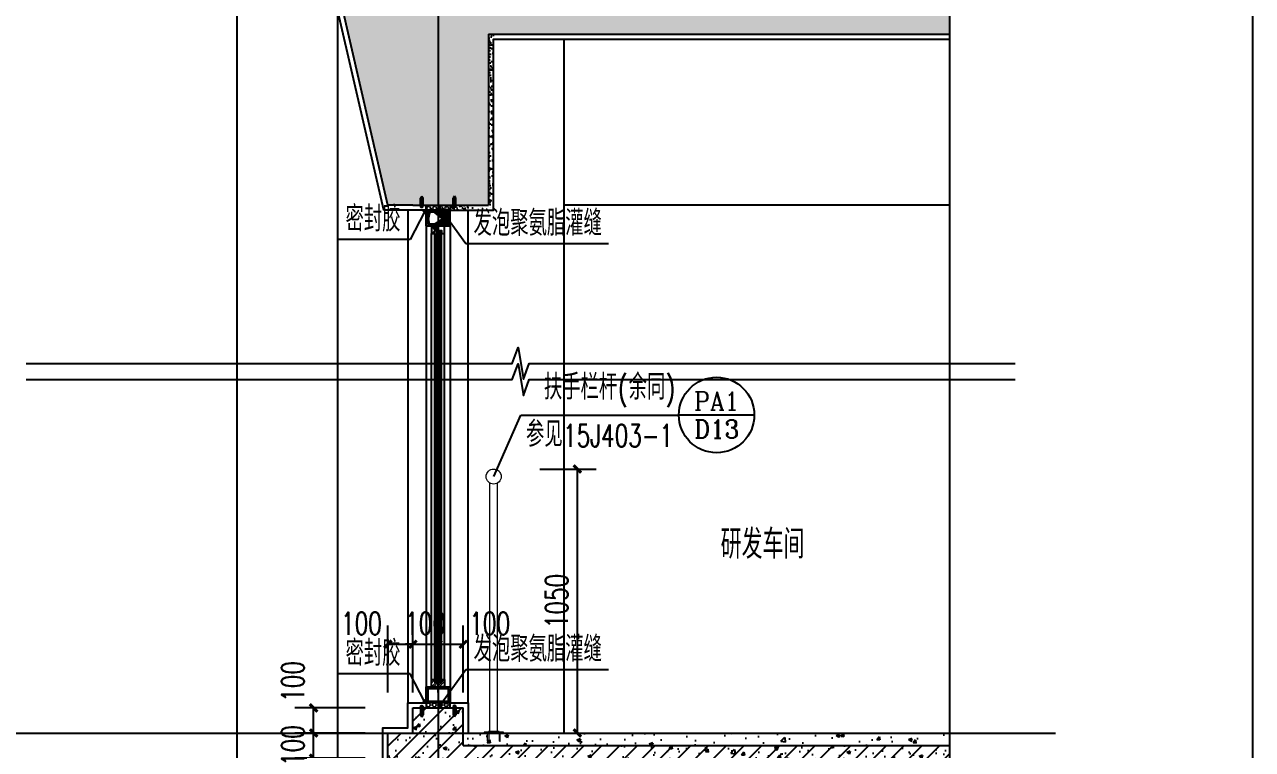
# Model space of a CAD drawing. Extents: x 1738711 to 2346805, y 1189731 to 2516152.
# Drawn here: x 1901301 to 1906184, y 1236429 to 1239312 of the extents above; entities that cross this region are included whole.
import ezdxf
from ezdxf.enums import TextEntityAlignment as Align

# ---------------------------------------------------------------- set-up
doc = ezdxf.new("R2010")
doc.units = 0
doc.header["$LTSCALE"] = 1000
doc.header["$MEASUREMENT"] = 0
for name, color, linetype, lineweight in [('_0', 7, 'Continuous', 25), ('填充', 252, 'Continuous', 5), ('栏杆', 6, 'Continuous', 15)]:
    doc.layers.add(name, color=color, linetype=linetype, lineweight=lineweight)
for name, color, linetype in [('AR-TEXT', 7, 'Continuous'), ('CONTINUOUS', 7, 'Continuous'), ('DIM_IDEN', 3, 'Continuous'), ('DIM_LEAD', 3, 'Continuous'), ('DIM_SYMB', 3, 'Continuous'), ('DOTE', 1, 'Continuous'), ('PUB_DIM', 3, 'Continuous'), ('PUB_HATCH', 8, 'Continuous'), ('PUB_TEXT', 7, 'Continuous'), ('WALL', 40, 'Continuous'), ('WINDOW', 144, 'Continuous'), ('切线', 35, 'Continuous'), ('看线', 8, 'Continuous'), ('石材', 5, 'Continuous'), ('窗', 125, 'Continuous')]:
    doc.layers.add(name, color=color, linetype=linetype)
doc.styles.add('_TCH_DIM', font='SIMPLEX', dxfattribs={"bigfont": 'GBCBIG'})
doc.styles.add('_TCH_DIM_T3', font='SIMPLEX', dxfattribs={"width": 0.7058823529411765, "bigfont": 'GBCBIG'})
doc.styles.add('_TCH_LABEL', font='COMPLEX', dxfattribs={"bigfont": 'GBCBIG'})
doc.styles.get("Standard").update_dxf_attribs({"font": 'gbenor.shx', "bigfont": 'gbcbig.shx'})
doc.dimstyles.new('_TCH_ARCH&&30', dxfattribs={"dimtxt": 89.25, "dimasz": 30, "dimexe": 75, "dimexo": 90, "dimgap": 37.87500000000001, "dimtad": 1, "dimdec": 0, "dimzin": 0, "dimdsep": 46, "dimtxsty": '_TCH_DIM_T3', "dimblk": 'ARCHTICK', "dimcen": 0.09, "dimclrt": 7, "dimazin": 2, "dimtfac": 1, "dimtdec": 0, "dimtix": 1, "dimtmove": 2, "dimatfit": 3, "dimfxl": 20, "dimtolj": 1, "dimtzin": 0, "dimarcsym": 0})
pattern_1 = [(225, (-424938021.4559683, -4685236573.939736), (11.22532015133644, -11.22532015133645), []), (225, (-424938021.4559683, -4685236581.877236), (11.22532015133644, -11.22532015133645), [])]

# ---------------------------------------------------------------- blocks, each defined once
blk = doc.blocks.new('gdfdgdfgdfbvfcxv')
at = {"layer": '填充'}
blk.add_line((264925.1590052751, -67479.48016648996), (264925.1590052751, -67589.48016648996), dxfattribs=at)
for points in [[(264919.1590052751, -67480.48016648996), (264829.4531232436, -67480.48016648996, -0.9999999999998485), (264829.4531232436, -67468.48016648996), (264919.1590052751, -67468.48016648996)], [(264919.1590052751, -67588.48016648996), (264829.4531232436, -67588.48016648996, 0.9999999999998485), (264829.4531232436, -67600.48016648996), (264919.1590052751, -67600.48016648996)]]:
    blk.add_lwpolyline(points, format="xyb", dxfattribs=at)
blk.add_lwpolyline([(264911.1590052752, -67634.48016648996), (264911.1590052752, -67434.48016648996), (264919.1590052752, -67434.48016648996), (264919.1590052752, -67634.48016648996)], close=True, dxfattribs=at)
blk.add_lwpolyline([(264911.1590052752, -67634.48016648996), (264911.1590052752, -67434.48016648996), (264919.1590052752, -67434.48016648996), (264919.1590052752, -67634.48016648996)], close=True, dxfattribs=at)
for centre, radius, start, end in [((264919.1590052751, -67483.27055614023), 4.499999999999999, 318.2387799836532, 90), ((264914.5262376207, -67487.70850220392), 9.195914699028702, 330.319845907807, 59.74924170688854), ((264919.1590052751, -67495.25905565452), 4.499999999999999, 318.2387799836532, 90), ((264919.1590052751, -67501.25330541166), 4.499999999999999, 318.2387799836532, 90), ((264919.1590052751, -67507.24755516881), 4.499999999999999, 318.2387799836532, 90), ((264919.1590052751, -67513.24180492596), 4.499999999999999, 318.2387799836532, 90), ((264919.1590052751, -67519.2360546831), 4.499999999999999, 318.2387799836532, 90), ((264919.1590052751, -67525.23030444025), 4.499999999999999, 318.2387799836532, 90), ((264919.1590052751, -67531.2245541974), 4.499999999999999, 318.2387799836532, 90), ((264919.1590052751, -67537.21880395431), 4.499999999999999, 318.2387799836532, 90), ((264919.1590052751, -67543.21305371169), 4.499999999999999, 318.2387799836532, 90), ((264919.1590052751, -67549.2073034686), 4.499999999999999, 318.2387799836532, 90), ((264919.1590052751, -67555.15057086223), 4.499999999999999, 318.2387799836532, 90), ((264919.1590052751, -67561.14482061937), 4.499999999999999, 318.2387799836532, 90), ((264919.1590052751, -67567.13907037652), 4.499999999999999, 318.2387799836532, 90), ((264919.1590052751, -67573.13332013367), 4.499999999999999, 318.2387799836532, 90), ((264919.1590052751, -67579.12756989081), 4.499999999999999, 318.2387799836532, 90), ((264919.1590052751, -67585.12181964796), 4.499999999999999, 269.9999649152392, 90)]:
    blk.add_arc(centre, radius, start, end, dxfattribs=at)
blk = doc.blocks.new('ghwerGWEGWEGW')
at = {"layer": '栏杆', "color": 6, "ltscale": 100}
for points in [[(2184611.378245345, 1556743.270899873), (2184611.378245345, 1557732.29813776)], [(2184641.378245345, 1556743.270899873), (2184641.378245345, 1557732.29813776)]]:
    blk.add_lwpolyline(points, dxfattribs=at)
blk.add_circle((2184626.378245345, 1557758.278899873), 30, dxfattribs=at)
at = {"layer": 'CONTINUOUS', "xscale": -0.384000000001397, "yscale": 0.384000000001397, "zscale": 0.384000000001397, "rotation": 270}
blk.add_blockref('gdfdgdfgdfbvfcxv', (2210560.670266158, 1455012.393841477), dxfattribs=at)
blk = doc.blocks.new('hrtheraghyra')
at = {"layer": 'WINDOW', "linetype": 'ByBlock'}
for p, q in [((-5, 20.97169877961278), (0, 29.42110927030444)), ((0, 29.42110927030444), (5, 20.97169877961278)), ((-5.930252616293728, -11.95136042498052), (6.0497822817415, -11.95136042498052))]:
    blk.add_line(p, q, dxfattribs=at)
for points in [[(-5, -11.95136042498052), (-5, 20.97169877961278)], [(0, -16.74081518873572), (0, 29.42110927030444)], [(5, -11.95136042498052), (5, 20.97169877961278)]]:
    blk.add_lwpolyline(points, dxfattribs=at)
blk.add_arc((0.05976483272388577, -8.920780394226313), 6.713026468484638, 206.8366017215709, 333.163398278429, dxfattribs=at)
blk = doc.blocks.new('_ArchTick')
at = {"color": 0, "linetype": 'ByBlock', "const_width": 0.4}
blk.add_lwpolyline([(-0.5, -0.5), (0.5, 0.5)], dxfattribs=at)
blk = doc.blocks.new('*D547')
at = {"layer": 'Defpoints', "color": 0, "transparency": 16777216}
for p in [(1903260.197001524, 1237544.386919201), (1903499.405884259, 1237544.386919201), (1903260.197001524, 1236494.386919201)]:
    blk.add_point(p, dxfattribs=at)
at = {"layer": 'PUB_DIM', "color": 0, "lineweight": -2, "transparency": 16777216}
for p, q in [((1903350.197001524, 1237544.386919201), (1903574.405884259, 1237544.386919201)), ((1903499.405884259, 1236494.386919201), (1903499.405884259, 1237544.386919201)), ((1903350.197001524, 1236494.386919201), (1903574.405884259, 1236494.386919201))]:
    blk.add_line(p, q, dxfattribs=at)
at = {"layer": 'PUB_DIM', "color": 0, "lineweight": -2, "transparency": 16777216, "xscale": 30, "yscale": 30, "zscale": 30}
for p, rotation in [((1903499.405884259, 1237544.386919201), 90), ((1903499.405884259, 1236494.386919201), 270)]:
    blk.add_blockref('_ArchTick', p, dxfattribs=dict(at, rotation=rotation))
at = {"layer": 'PUB_DIM', "color": 7, "transparency": 16777216, "insert": (1903416.905884259, 1237019.386919202), "char_height": 89.25, "attachment_point": 5, "rotation": 90, "style": '_TCH_DIM_T3'}
blk.add_mtext('\\A1;1050', dxfattribs=at)
blk = doc.blocks.new('*D548')
at = {"layer": 'Defpoints', "color": 0, "transparency": 16777216}
for p in [(1902845.597061429, 1236847.668982356), (1902745.597061429, 1236566.186882937), (1902845.597061429, 1236566.186882937)]:
    blk.add_point(p, dxfattribs=at)
at = {"layer": 'PUB_DIM', "color": 0, "lineweight": -2, "transparency": 16777216}
for p, q in [((1902745.597061429, 1236656.186882937), (1902745.597061429, 1236922.668982356)), ((1902845.597061429, 1236656.186882937), (1902845.597061429, 1236922.668982356)), ((1902745.597061429, 1236847.668982356), (1902845.597061429, 1236847.668982356))]:
    blk.add_line(p, q, dxfattribs=at)
at = {"layer": 'PUB_DIM', "color": 0, "lineweight": -2, "transparency": 16777216, "xscale": 30, "yscale": 30, "zscale": 30, "rotation": 180}
blk.add_blockref('_ArchTick', (1902745.597061429, 1236847.668982356), dxfattribs=at)
at = {"layer": 'PUB_DIM', "color": 0, "lineweight": -2, "transparency": 16777216, "xscale": 30, "yscale": 30, "zscale": 30}
blk.add_blockref('_ArchTick', (1902845.597061429, 1236847.668982356), dxfattribs=at)
at = {"layer": 'PUB_DIM', "color": 7, "transparency": 16777216, "insert": (1902640.597061428, 1236930.168982356), "char_height": 89.25, "attachment_point": 5, "style": '_TCH_DIM_T3'}
blk.add_mtext('\\A1;100', dxfattribs=at)
blk = doc.blocks.new('*D549')
at = {"layer": 'Defpoints', "color": 0, "transparency": 16777216}
for p in [(1902945.597061429, 1236847.668982357), (1902845.597061429, 1236566.186882937), (1902945.597061429, 1236566.186882937)]:
    blk.add_point(p, dxfattribs=at)
at = {"layer": 'PUB_DIM', "color": 0, "lineweight": -2, "transparency": 16777216}
for p, q in [((1902845.597061429, 1236656.186882937), (1902845.597061429, 1236922.668982357)), ((1902945.597061429, 1236656.186882937), (1902945.597061429, 1236922.668982357)), ((1902845.597061429, 1236847.668982357), (1902815.597061429, 1236847.668982357)), ((1902845.597061429, 1236847.668982357), (1902945.597061429, 1236847.668982357)), ((1902945.597061429, 1236847.668982357), (1902975.597061429, 1236847.668982357))]:
    blk.add_line(p, q, dxfattribs=at)
at = {"layer": 'PUB_DIM', "color": 0, "lineweight": -2, "transparency": 16777216, "xscale": 30, "yscale": 30, "zscale": 30}
blk.add_blockref('_ArchTick', (1902845.597061429, 1236847.668982357), dxfattribs=at)
at = {"layer": 'PUB_DIM', "color": 0, "lineweight": -2, "transparency": 16777216, "xscale": 30, "yscale": 30, "zscale": 30, "rotation": 180}
blk.add_blockref('_ArchTick', (1902945.597061429, 1236847.668982357), dxfattribs=at)
at = {"layer": 'PUB_DIM', "color": 7, "transparency": 16777216, "insert": (1902895.597061429, 1236930.168982357), "char_height": 89.25, "attachment_point": 5, "style": '_TCH_DIM_T3'}
blk.add_mtext('\\A1;100', dxfattribs=at)
blk = doc.blocks.new('*D550')
at = {"layer": 'Defpoints', "color": 0, "transparency": 16777216}
for p in [(1903045.597061429, 1236847.668982357), (1902945.597061429, 1236566.186882937), (1903045.597061429, 1236566.186882938)]:
    blk.add_point(p, dxfattribs=at)
at = {"layer": 'PUB_DIM', "color": 0, "lineweight": -2, "transparency": 16777216}
for p, q in [((1902945.597061429, 1236656.186882937), (1902945.597061429, 1236922.668982357)), ((1903045.597061429, 1236656.186882938), (1903045.597061429, 1236922.668982357)), ((1902945.597061429, 1236847.668982357), (1903045.597061429, 1236847.668982357))]:
    blk.add_line(p, q, dxfattribs=at)
at = {"layer": 'PUB_DIM', "color": 0, "lineweight": -2, "transparency": 16777216, "xscale": 30, "yscale": 30, "zscale": 30, "rotation": 180}
blk.add_blockref('_ArchTick', (1902945.597061429, 1236847.668982357), dxfattribs=at)
at = {"layer": 'PUB_DIM', "color": 0, "lineweight": -2, "transparency": 16777216, "xscale": 30, "yscale": 30, "zscale": 30}
blk.add_blockref('_ArchTick', (1903045.597061429, 1236847.668982357), dxfattribs=at)
at = {"layer": 'PUB_DIM', "color": 7, "transparency": 16777216, "insert": (1903150.597061428, 1236930.168982357), "char_height": 89.25, "attachment_point": 5, "style": '_TCH_DIM_T3'}
blk.add_mtext('\\A1;100', dxfattribs=at)
blk = doc.blocks.new('*D554')
at = {"layer": 'Defpoints', "color": 0, "transparency": 16777216}
for p in [(1902450.361484089, 1236494.386919201), (1902745.597061429, 1236494.386919201), (1902745.597061429, 1236394.386919201)]:
    blk.add_point(p, dxfattribs=at)
at = {"layer": 'PUB_DIM', "color": 0, "lineweight": -2, "transparency": 16777216}
for p, q in [((1902655.597061429, 1236494.386919201), (1902375.361484089, 1236494.386919201)), ((1902450.361484089, 1236494.386919201), (1902450.361484089, 1236524.386919201)), ((1902450.361484089, 1236394.386919201), (1902450.361484089, 1236494.386919201)), ((1902655.597061429, 1236394.386919201), (1902375.361484089, 1236394.386919201)), ((1902450.361484089, 1236394.386919201), (1902450.361484089, 1236364.386919201))]:
    blk.add_line(p, q, dxfattribs=at)
at = {"layer": 'PUB_DIM', "color": 0, "lineweight": -2, "transparency": 16777216, "xscale": 30, "yscale": 30, "zscale": 30}
for p, rotation in [((1902450.361484089, 1236494.386919201), 270), ((1902450.361484089, 1236394.386919201), 90)]:
    blk.add_blockref('_ArchTick', p, dxfattribs=dict(at, rotation=rotation))
at = {"layer": 'PUB_DIM', "color": 7, "transparency": 16777216, "insert": (1902367.861484089, 1236444.386919202), "char_height": 89.25, "attachment_point": 5, "rotation": 90, "style": '_TCH_DIM_T3'}
blk.add_mtext('\\A1;100', dxfattribs=at)
blk = doc.blocks.new('*D555')
at = {"layer": 'Defpoints', "color": 0, "transparency": 16777216}
for p in [(1902450.361484089, 1236594.386919201), (1902745.597061429, 1236594.386919201), (1902745.597061429, 1236494.386919201)]:
    blk.add_point(p, dxfattribs=at)
at = {"layer": 'PUB_DIM', "color": 0, "lineweight": -2, "transparency": 16777216}
for p, q in [((1902655.597061429, 1236594.386919201), (1902375.361484089, 1236594.386919201)), ((1902450.361484089, 1236494.386919201), (1902450.361484089, 1236594.386919201)), ((1902655.597061429, 1236494.386919201), (1902375.361484089, 1236494.386919201))]:
    blk.add_line(p, q, dxfattribs=at)
at = {"layer": 'PUB_DIM', "color": 0, "lineweight": -2, "transparency": 16777216, "xscale": 30, "yscale": 30, "zscale": 30}
for p, rotation in [((1902450.361484089, 1236594.386919201), 90), ((1902450.361484089, 1236494.386919201), 270)]:
    blk.add_blockref('_ArchTick', p, dxfattribs=dict(at, rotation=rotation))
at = {"layer": 'PUB_DIM', "color": 7, "transparency": 16777216, "insert": (1902367.861484089, 1236699.386919201), "char_height": 89.25, "attachment_point": 5, "rotation": 90, "style": '_TCH_DIM_T3'}
blk.add_mtext('\\A1;100', dxfattribs=at)

msp = doc.modelspace()

# ---------------------------------------------------------------- hatches: boundary and pattern name
at = {"layer": 'PUB_HATCH'}
h = msp.add_hatch(dxfattribs=at)
h.set_pattern_fill('钢筋混凝土', color=256, scale=20, style=0)
h.set_pattern_definition([(45, (1902918.542437914, 1240675.997404857), (-35.35533905932737, 35.35533905932738), []), (49.99999999999999, (1902918.542437914, 1240675.997404857), (143.4520365201507, -12.55042699651902), [15, -165]), (355, (1902918.542437914, 1240675.997404857), (-27.7502667226, 150.4384267400024), [12, -132]), (100.4514, (1902930.496773914, 1240674.951536857), (115.7018763428043, 137.8879084121907), [12.748038, -140.2284224]), (46.18420000000002, (1902918.542437914, 1240715.997404857), (213.4482097251289, -33.10380286580362), [22.49999999999999, -247.4999999999999]), (96.6356, (1902936.329786914, 1240713.238743457), (186.9325411097407, 194.8235741800883), [19.1220576, -210.3426]), (351.1842, (1902918.542437914, 1240715.997404857), (186.9323890267254, 194.8237201850649), [18, -198]), (21, (1902938.542437914, 1240705.997404857), (119.3814104236923, -80.52377813306776), [15, -165]), (326.0000000000001, (1902938.542437914, 1240705.997404857), (48.66306638431634, 145.0300090093706), [12, -132]), (71.4514, (1902948.490884514, 1240699.287083657), (168.044525716298, 64.50609934199048), [12.748038, -140.2284224]), (37.50000000000001, (1902918.542437914, 1240675.997404857), (2.431971063458134, 66.5787707662623), [0, -130.4, 0, -134, 0, -132.5]), (7.499999999999999, (1902918.542437914, 1240675.997404857), (52.61390748842972, 78.88234237647205), [0, -76.39999999999999, 0, -127.4, 0, -50.5]), (327.5, (1902873.942437914, 1240675.997404857), (106.7644872344818, -4.510974346875951), [0, -50, 0, -156, 0, -207]), (317.5, (1902853.942437914, 1240675.997404857), (116.6372338684772, 20.02099646646354), [0, -65, 0, -103.6, 0, -147])])
h.paths.add_polyline_path([(1902945.597061429, 1241194.386919201), (1902844.790626375, 1241194.386919201), (1902844.79062638, 1239994.386919202), (1902945.597061429, 1239994.386919202)])
h.paths.add_polyline_path([(1903045.597061421, 1241194.386919201), (1902945.597061429, 1241194.386919201), (1902945.597061429, 1239994.386919202), (1903045.597061426, 1239994.386919202)])
h.paths.add_polyline_path([(1902145.597060177, 1241194.386919203), (1903045.59706142, 1241194.386919201), (1903045.597061415, 1242394.386919201), (1902145.597060177, 1242394.386919202), (1902145.597060177, 1242274.386919202), (1902844.790626369, 1242274.386919201), (1902844.790626369, 1241314.386919201), (1902145.597060177, 1241314.386919201)])
h.paths.add_polyline_path([(1903125.597061426, 1239994.386919202), (1902844.79062638, 1239994.386919202), (1902844.790626383, 1239394.386919201), (1902560.981676429, 1239394.386919201), (1902745.597061429, 1238594.386919201), (1903145.597061429, 1238594.386919201), (1903145.597061429, 1239274.386919201), (1904980.033040785, 1239274.386919201), (1904980.033040785, 1239394.386919202), (1903045.597061429, 1239394.386919193), (1903045.597061427, 1239914.386919202), (1903125.597061427, 1239914.386919202)])
h = msp.add_hatch(dxfattribs=at)
h.set_pattern_fill('碎沙', color=256, scale=10, style=0)
h.set_pattern_definition([(37.50000000000001, (-4.656612873077393e-10, 2899.999999999767), (-0.8000156479920251, 24.47066186646712), [0, -19.304, 0, -21.59, 0, -20.6375]), (7.499999999999999, (-4.656612873077393e-10, 2899.999999999767), (22.47616415690013, 35.84125502841771), [0, -10.414, 0, -17.399, 0, -6.6675]), (327.5, (-15.62100000046566, 2899.999999999767), (39.5496185120729, 0.071859233927285), [0, -6.35, 0, -22.86, 0, -29.845]), (317.5, (-15.62100000046566, 2899.999999999767), (38.17782262361487, 11.14646616286081), [0, -3.175, 0, -14.986, 0, -17.145])])
h.paths.add_polyline_path([(1902993.597061429, 1238574.386919202), (1903165.597061429, 1238574.386919202), (1903165.597061429, 1239274.386919202), (1903145.597061428, 1239274.386919202), (1903145.597061429, 1238594.386919201), (1902993.597061429, 1238594.386919201)])
h = msp.add_hatch(dxfattribs=at)
h.set_pattern_fill('钢筋混凝土', color=256, scale=20, style=0)
h.set_pattern_definition([(45, (-281403.3454722157, -145141.1364600034), (-35.35533905932737, 35.35533905932738), []), (49.99999999999999, (-281403.3454722157, -145141.1364600034), (143.4520365201507, -12.55042699651902), [15, -165]), (355, (-281403.3454722157, -145141.1364600034), (-27.7502667226, 150.4384267400024), [12, -132]), (100.4514, (-281391.3911362157, -145142.1823280034), (115.7018763428043, 137.8879084121907), [12.748038, -140.2284224]), (46.18420000000002, (-281403.3454722157, -145101.1364600034), (213.4482097251289, -33.10380286580362), [22.49999999999998, -247.4999999999999]), (96.6356, (-281385.5581232157, -145103.8951214034), (186.9325411097407, 194.8235741800883), [19.1220576, -210.3426]), (351.1842, (-281403.3454722157, -145101.1364600034), (186.9323890267254, 194.8237201850649), [18, -198]), (21, (-281383.3454722157, -145111.1364600034), (119.3814104236923, -80.52377813306776), [15, -165]), (326.0000000000001, (-281383.3454722157, -145111.1364600034), (48.66306638431634, 145.0300090093706), [12, -132]), (71.4514, (-281373.3970256157, -145117.8467812034), (168.044525716298, 64.50609934199048), [12.748038, -140.2284224]), (37.50000000000001, (-281403.3454722157, -145141.1364600034), (2.431971063458134, 66.5787707662623), [0, -130.4, 0, -134, 0, -132.5]), (7.499999999999999, (-281403.3454722157, -145141.1364600034), (52.61390748842972, 78.88234237647205), [0, -76.39999999999999, 0, -127.4, 0, -50.5]), (327.5, (-281447.9454722157, -145141.1364600034), (106.7644872344818, -4.510974346875951), [0, -50, 0, -156, 0, -207]), (317.5, (-281467.9454722157, -145141.1364600034), (116.6372338684772, 20.02099646646354), [0, -65, 0, -103.6, 0, -147])])
h.paths.add_polyline_path([(1904980.033040785, 1236324.386919201), (1903145.597061429, 1236324.386919202), (1903145.597061429, 1235694.386919201), (1902845.597061429, 1235694.386919201), (1902845.597061429, 1235794.386919201), (1902745.597061429, 1235794.386919201), (1902745.597061429, 1235894.386919201), (1902845.597061429, 1235894.386919201), (1902845.597061429, 1236394.386919201), (1902745.597061429, 1236394.386919201), (1902745.597061429, 1236494.386919201), (1902844.790626383, 1236494.386919201), (1902845.59706143, 1236594.386919201), (1903045.597061429, 1236594.386919201), (1903045.597061429, 1236444.386919202), (1904980.033040785, 1236444.386919202)])
h = msp.add_hatch(dxfattribs=at)
h.set_pattern_fill('混凝土', color=256, scale=20, style=0)
h.set_pattern_definition([(49.99999999999999, (0, 8700.000000000233), (143.4520365201507, -12.55042699651902), [15, -165]), (355, (0, 8700.000000000233), (-27.7502667226, 150.4384267400024), [12, -132]), (100.4514, (11.954336, 8698.954132000234), (115.7018763428043, 137.8879084121907), [12.748038, -140.2284224]), (46.18420000000002, (0, 8740.000000000233), (213.4482097251289, -33.10380286580362), [22.49999999999999, -247.4999999999999]), (96.6356, (17.787349, 8737.241338600234), (186.9325411097407, 194.8235741800883), [19.1220576, -210.3426]), (351.1842, (0, 8740.000000000233), (186.9323890267254, 194.8237201850649), [18, -198]), (21, (20, 8730.000000000233), (119.3814104236923, -80.52377813306776), [15, -165]), (326.0000000000001, (20, 8730.000000000233), (48.66306638431634, 145.0300090093706), [12, -132]), (71.4514, (29.9484466, 8723.289678800233), (168.044525716298, 64.50609934199048), [12.748038, -140.2284224]), (37.50000000000001, (0, 8700.000000000233), (2.431971063458134, 66.5787707662623), [0, -130.4, 0, -134, 0, -132.5]), (7.499999999999999, (0, 8700.000000000233), (52.61390748842972, 78.88234237647205), [0, -76.39999999999999, 0, -127.4, 0, -50.5]), (327.5, (-44.6, 8700.000000000233), (106.7644872344818, -4.510974346875951), [0, -50, 0, -156, 0, -207]), (317.5, (-64.6, 8700.000000000233), (116.6372338684772, 20.02099646646354), [0, -65, 0, -103.6, 0, -147])])
h.paths.add_polyline_path([(1903045.597061429, 1236494.386919202), (1904980.033040785, 1236494.386919202), (1904980.033040785, 1236444.386919202), (1903045.597061429, 1236444.386919202)])
at = {"layer": '填充'}
h = msp.add_hatch(dxfattribs=at)
h.set_pattern_fill('HONEY', color=256, scale=5, angle=-180, style=0)
h.set_pattern_definition([(6.492229350048602e-14, (3523557.597061429, 2430608.886919201), (11.90625, -6.874074999999996), [7.9375, -15.875]), (240, (3523557.597061429, 2430608.886919201), (-11.90624857751951, -6.87407746380848), [7.9375, -15.875]), (300.0000000000001, (3523557.597061429, 2430608.886919201), (1.422480491156399e-06, -13.74815246380847), [-15.875, 7.9375])])
h.paths.add_polyline_path([(1902993.597061429, 1238574.386919201), (1902897.597061429, 1238574.386919201), (1902897.597061429, 1238594.386919201), (1902993.597061429, 1238594.386919201)])
h = msp.add_hatch(dxfattribs=at)
h.set_pattern_fill('STEEL', color=256, scale=10, angle=-180, style=0)
h.set_pattern_definition(pattern_1)
h.paths.add_polyline_path([(1902986.397061441, 1238518.499518574), (1902904.797061477, 1238518.499518574), (1902904.797061477, 1238562.564512432), (1902897.597061429, 1238555.124080837), (1902897.597061429, 1238511.299518765), (1902990.397689614, 1238511.299518765), (1902993.597061429, 1238514.731899441), (1902993.597061429, 1238574.386919201), (1902916.237437818, 1238574.386919201), (1902909.270099435, 1238567.186919392), (1902986.397061441, 1238567.186919392)])
h = msp.add_hatch(dxfattribs=at)
h.set_pattern_fill('STEEL', color=256, scale=10, angle=-180, style=0)
h.set_pattern_definition(pattern_1)
h.paths.add_polyline_path([(1902947.213168893, 1238481.299518765), (1902940.197061453, 1238481.299518765), (1902940.197061453, 1238493.299518765), (1902932.997061465, 1238493.299518765), (1902932.997061465, 1238481.299518765), (1902919.797061477, 1238481.299518765), (1902919.797061477, 1238511.299518765), (1902947.213168893, 1238511.299518765)])
h.paths.add_polyline_path([(1902971.397061441, 1238481.299518765), (1902959.397061441, 1238481.299518765), (1902959.397061441, 1238493.299518765), (1902952.197061453, 1238493.299518765), (1902952.197061453, 1238481.299518765), (1902947.213168893, 1238481.299518765), (1902947.213168893, 1238511.299518765), (1902971.397061441, 1238511.299518765)])
h = msp.add_hatch(dxfattribs=at)
h.set_pattern_fill('STEEL', color=256, scale=10, angle=-180, style=0)
h.set_pattern_definition([(45.00000000000006, (1658542.019097243, -77717.92036133958), (-11.22532015133644, 11.22532015133644), []), (45.00000000000006, (1658542.019097243, -77709.98286133958), (-11.22532015133644, 11.22532015133644), [])])
h.paths.add_polyline_path([(1902986.397062335, 1236670.274319828), (1902904.797062371, 1236670.274319828), (1902904.797062371, 1236626.20932597), (1902897.597062323, 1236633.649757565), (1902897.597062323, 1236677.474319637), (1902990.397690509, 1236677.474319637), (1902993.597062323, 1236674.041938961), (1902993.597062323, 1236614.386919201), (1902916.237438712, 1236614.386919201), (1902909.270100329, 1236621.58691901), (1902986.397062335, 1236621.58691901)])
h = msp.add_hatch(dxfattribs=at)
h.set_pattern_fill('STEEL', color=256, scale=10, angle=-180, style=0)
h.set_pattern_definition([(44.99999999999999, (3636265.44466928, 4303651.417775334), (-11.22532015133644, 11.22532015133645), []), (44.99999999999999, (3636265.44466928, 4303659.355275334), (-11.22532015133644, 11.22532015133645), [])])
h.paths.add_polyline_path([(1902947.213169787, 1236707.474319637), (1902940.197062347, 1236707.474319637), (1902940.197062347, 1236695.474319637), (1902932.997062359, 1236695.474319637), (1902932.997062359, 1236707.474319637), (1902919.797062371, 1236707.474319637), (1902919.797062371, 1236677.474319637), (1902947.213169787, 1236677.474319637)])
h.paths.add_polyline_path([(1902971.397062335, 1236707.474319637), (1902959.397062335, 1236707.474319637), (1902959.397062335, 1236695.474319637), (1902952.197062347, 1236695.474319637), (1902952.197062347, 1236707.474319637), (1902947.213169787, 1236707.474319637), (1902947.213169787, 1236677.474319637), (1902971.397062335, 1236677.474319637)])
h = msp.add_hatch(dxfattribs=at)
h.set_pattern_fill('HONEY', color=256, scale=5, angle=-180, style=0)
h.set_pattern_definition([(359.9999999999999, (3523557.597062323, 44579.88691920089), (11.90625, 6.874074999999996), [7.9375, -15.875]), (120, (3523557.597062323, 44579.88691920089), (-11.90624857751951, 6.87407746380848), [7.9375, -15.875]), (59.99999999999999, (3523557.597062323, 44579.88691920089), (1.422480491156399e-06, 13.74815246380847), [-15.875, 7.9375])])
h.paths.add_polyline_path([(1902993.597062323, 1236614.386919201), (1902897.597062323, 1236614.386919201), (1902897.597062323, 1236594.386919201), (1902993.597062323, 1236594.386919201)])
at = {"layer": '看线'}
h = msp.add_hatch(dxfattribs=at)
h.set_pattern_fill('ANSI31', color=256, style=0)
h.set_pattern_definition([(45.00000000000001, (295917.3627760746, 3317925.386824568), (-1.122532015133644, 1.122532015133644), [])])
edge = h.paths.add_edge_path()
edge.add_arc((1902867.401550028, 1238544.191412885), 32.6380913519154, 22.307252299583524, 67.6927476905459, ccw=False)
edge.add_line((1902897.597061429, 1238556.579959829), (1902897.597061429, 1238574.386924703))
edge.add_line((1902897.597061429, 1238574.386924703), (1902879.790096913, 1238574.386924703))
h = msp.add_hatch(dxfattribs=at)
h.set_pattern_fill('ANSI31', color=256, style=0)
h.set_pattern_definition([(315, (295917.3722572101, -842736.6129861656), (-1.122532015133644, -1.122532015133644), [])])
edge = h.paths.add_edge_path()
edge.add_arc((1902867.411030572, 1236644.582425401), 32.63809181052642, 292.3072530990943, 337.6927482430117)
edge.add_line((1902897.606542565, 1236632.193878573), (1902897.597062321, 1236614.386919201))
edge.add_line((1902897.597062321, 1236614.386919201), (1902879.799578108, 1236614.386913699))

# ---------------------------------------------------------------- linework, layer by layer
at = {"layer": 'DIM_IDEN'}
for p, q in [((1903166.530212884, 1237514.386919202), (1903274.756670485, 1237759.292039568)), ((1903274.756670485, 1237759.292039568), (1903902.853256332, 1237759.292039568)), ((1904202.853256332, 1237759.292039568), (1903902.853256332, 1237759.292039568))]:
    msp.add_line(p, q, dxfattribs=at)
msp.add_lwpolyline([(1903166.530212884, 1237514.386919202, 1), (1903166.530212884, 1237514.386919202, 1)], format="xyb", close=True, dxfattribs=at)
msp.add_circle((1904052.853256332, 1237759.292039568), 150, dxfattribs=at)
at = {"layer": 'DIM_LEAD'}
for p, q in [((1902948.096099332, 1238589.607030245), (1903055.191227314, 1238440.998795627)), ((1902891.892094697, 1238567.793460819), (1902834.097065381, 1238457.790307862)), ((1902834.097065381, 1238457.790307862), (1902545.862726357, 1238457.790307862)), ((1903055.191227314, 1238440.998795627), (1903622.787981806, 1238440.998795627)), ((1902834.097065388, 1236729.93790915), (1902545.862726363, 1236729.93790915)), ((1902891.892094703, 1236619.934756192), (1902834.097065388, 1236729.93790915)), ((1902948.096099338, 1236598.121186766), (1903055.19122732, 1236746.729421384)), ((1903055.19122732, 1236746.729421384), (1903622.787981812, 1236746.729421384))]:
    msp.add_line(p, q, dxfattribs=at)
at = {"layer": 'DIM_SYMB'}
for points in [[(1904980.033040785, 1221004.491384034), (1904980.033040785, 1231807.875501727), (1904917.033040785, 1231830.805626486), (1905043.033040785, 1231853.022826055), (1904980.033040785, 1231875.375501727), (1904980.033040785, 1242678.75961942)], [(1901308.098605396, 1237964.250540902), (1903240.450302311, 1237964.250540902), (1903263.380427069, 1238027.250540902), (1903285.597626639, 1237901.250540902), (1903307.950302311, 1237964.250540902), (1905240.301999225, 1237964.250540902)], [(1901308.098605396, 1237900.333945359), (1903240.450302311, 1237900.333945359), (1903263.380427069, 1237963.333945359), (1903285.597626639, 1237837.333945359), (1903307.950302311, 1237900.333945359), (1905240.301999225, 1237900.333945359)]]:
    msp.add_lwpolyline(points, dxfattribs=at)
at = {"layer": 'DOTE'}
for p, q in [((1902945.597061429, 1242716.693157102), (1902945.597061429, 1221032.277691007)), ((1899406.458372165, 1236494.386919201), (1905400.934661698, 1236494.386919201))]:
    msp.add_line(p, q, dxfattribs=at)
at = {"layer": 'WALL'}
for p, q in [((1902745.597061429, 1238594.386919201), (1902560.981676429, 1239394.386919202)), ((1903145.597061429, 1239274.386919202), (1904980.033040785, 1239274.386919201)), ((1903145.597061429, 1239274.386919201), (1903145.597061429, 1238594.386919201)), ((1902844.790626387, 1238594.386919201), (1902745.597061429, 1238594.386919201)), ((1902844.790626387, 1238594.386919201), (1903145.597061429, 1238594.386919202)), ((1903045.597061429, 1238594.386919201), (1903045.59706143, 1238594.386919201)), ((1902844.790626383, 1236494.386919201), (1902844.790626382, 1236594.386919201)), ((1902845.59706143, 1236594.386919201), (1903045.59706143, 1236594.386919201)), ((1903045.597061429, 1236444.386919202), (1903045.597061429, 1236594.386919201)), ((1902745.597061429, 1236494.386919201), (1902844.790626383, 1236494.386919201)), ((1902745.597061429, 1236394.386919201), (1902745.597061429, 1236494.386919202)), ((1903045.597061429, 1236444.386919202), (1904980.033040785, 1236444.386919202))]:
    msp.add_line(p, q, dxfattribs=at)
at = {"layer": '切线'}
msp.add_line((1903045.597061429, 1236494.386919201), (1904980.033040785, 1236494.386919201), dxfattribs=at)
for points in [[(1902897.597061429, 1238574.386919201), (1902729.68680903, 1238574.386919201), (1902125.597060177, 1241192.10915877), (1902125.597060177, 1242414.386919202), (1903065.597061415, 1242414.386919206), (1903065.597061415, 1239994.386919202)], [(1902993.597061429, 1238574.386919201), (1903165.597061429, 1238574.386919201), (1903165.597061429, 1239254.386919201), (1904980.033040785, 1239254.386919201)], [(1902897.597061427, 1235674.386919201), (1902825.597061427, 1235674.386919201), (1902825.597061427, 1235774.386919201), (1902725.597061427, 1235774.386919201), (1902725.597061426, 1235914.386919202), (1902825.597061426, 1235914.386919201), (1902825.597061427, 1236374.386919201), (1902725.597061427, 1236374.386919201), (1902725.597061427, 1236514.386919201), (1902824.790626381, 1236514.386919202), (1902824.79062638, 1236614.386919201), (1902897.597062321, 1236614.386919201)], [(1902993.597062323, 1236614.386919201), (1903065.597061429, 1236614.386919201), (1903065.597061429, 1236494.386919201)]]:
    msp.add_lwpolyline(points, dxfattribs=at)
for centre, start, end in [((1902867.401550028, 1238544.191412885), 22.30728611160722, 67.69272395107458), ((1902867.411031164, 1236644.582425517), 292.3072760489391, 337.6489431071882)]:
    msp.add_arc(centre, 32.63809135155627, start, end, dxfattribs=at)
at = {"layer": '看线'}
for p, q in [((1906183.548719872, 1242881.556566289), (1906183.547623354, 1220651.557238328)), ((1902145.597060177, 1241105.442492284), (1902145.597060177, 1228694.386919201)), ((1902545.597097777, 1239372.108999635), (1902545.597097777, 1236494.386919201)), ((1903445.597061428, 1239254.386919201), (1903445.597061428, 1236494.386919201)), ((1904980.033040785, 1238594.386919202), (1903445.597061428, 1238594.386919202)), ((1902825.597061429, 1238574.386919201), (1902825.597061429, 1236614.3869192)), ((1903065.59706143, 1236614.3869192), (1903065.59706143, 1238574.386919201)), ((1902545.597097777, 1236494.386919202), (1902545.597097777, 1233594.386919201))]:
    msp.add_line(p, q, dxfattribs=at)
at = {"layer": '石材', "const_width": 2}
for points in [[(1902960.6292325, 1238574.386919201), (1902917.707688604, 1238574.386919201), (1902905.354557488, 1238594.386919201), (1902861.617093716, 1238594.386919201)], [(1902930.564890418, 1238574.386919201), (1902973.486434314, 1238574.386919201), (1902985.83956543, 1238594.386919201), (1903029.577029202, 1238594.386919201)], [(1902960.629233394, 1236614.386919201), (1902917.707689498, 1236614.386919201), (1902905.354558382, 1236594.386919201), (1902861.61709461, 1236594.386919201)], [(1902930.564891312, 1236614.386919201), (1902973.486435208, 1236614.386919201), (1902985.839566324, 1236594.386919201), (1903029.577030096, 1236594.386919201)]]:
    msp.add_lwpolyline(points, dxfattribs=at)
at = {"layer": '石材'}
for points in [[(1902993.597061429, 1238574.386919201), (1902897.597061429, 1238574.386919201), (1902897.597061429, 1238594.386919201), (1902993.597061429, 1238594.386919201)], [(1902993.597062323, 1236614.386919201), (1902897.597062323, 1236614.386919201), (1902897.597062323, 1236594.386919201), (1902993.597062323, 1236594.386919201)]]:
    msp.add_lwpolyline(points, close=True, dxfattribs=at)
at = {"layer": '窗', "color": 117}
for p, q in [((1902897.597062323, 1238511.299518765), (1902897.597062323, 1236677.474319637)), ((1902993.597062383, 1238511.299518765), (1902993.597062383, 1236677.474319637)), ((1902932.997062359, 1236707.474319637), (1902932.997062359, 1238481.299518765)), ((1902940.197062347, 1236707.474319637), (1902940.197062347, 1238481.299518765)), ((1902952.197062347, 1236707.474319637), (1902952.197062347, 1238481.299518765)), ((1902959.397062335, 1236707.474319637), (1902959.397062335, 1238481.299518765))]:
    msp.add_line(p, q, dxfattribs=at)
at = {"layer": '窗', "color": 237}
for p, q in [((1902919.797062371, 1236707.474319637), (1902919.797062371, 1238481.299518765)), ((1902971.397062335, 1236707.474319637), (1902971.397062335, 1238481.299518765))]:
    msp.add_line(p, q, dxfattribs=at)
for points in [[(1902897.597061429, 1238511.299518765), (1902897.597061429, 1238574.386919201)], [(1902897.597062323, 1236677.474319637), (1902897.597062323, 1236614.386919201)]]:
    msp.add_lwpolyline(points, dxfattribs=at)
for points in [[(1902897.597061429, 1238511.299518765), (1902993.597061429, 1238511.299518765), (1902993.597061429, 1238574.386919201), (1902897.597061429, 1238574.386919201)], [(1902904.797061477, 1238518.499518574), (1902904.797061477, 1238567.186919392), (1902986.397061441, 1238567.186919392), (1902986.397061441, 1238518.499518574)], [(1902932.997061465, 1238481.299518765), (1902932.997061465, 1238493.299518765), (1902940.197061453, 1238493.299518765), (1902940.197061453, 1238481.299518765), (1902952.197061453, 1238481.299518765), (1902952.197061453, 1238493.299518765), (1902959.397061441, 1238493.299518765), (1902959.397061441, 1238481.299518765), (1902971.397061441, 1238481.299518765), (1902971.397061441, 1238511.299518765), (1902919.797061477, 1238511.299518765), (1902919.797061477, 1238481.299518765)], [(1902897.597062323, 1236677.474319637), (1902993.597062323, 1236677.474319637), (1902993.597062323, 1236614.386919201), (1902897.597062323, 1236614.386919201)], [(1902932.997062359, 1236707.474319637), (1902932.997062359, 1236695.474319637), (1902940.197062347, 1236695.474319637), (1902940.197062347, 1236707.474319637), (1902952.197062347, 1236707.474319637), (1902952.197062347, 1236695.474319637), (1902959.397062335, 1236695.474319637), (1902959.397062335, 1236707.474319637), (1902971.397062335, 1236707.474319637), (1902971.397062335, 1236677.474319637), (1902919.797062371, 1236677.474319637), (1902919.797062371, 1236707.474319637)], [(1902904.797062371, 1236670.274319828), (1902904.797062371, 1236621.58691901), (1902986.397062335, 1236621.58691901), (1902986.397062335, 1236670.274319828)]]:
    msp.add_lwpolyline(points, close=True, dxfattribs=at)

# ---------------------------------------------------------------- block references
at = {"layer": '_0'}
msp.add_blockref('ghwerGWEGWEGW', (-281459.8480324605, -320243.8919806718), dxfattribs=at)
at = {"layer": 'WALL'}
msp.add_blockref('hrtheraghyra', (1902880.466051612, 1238601.006968678), dxfattribs=at)
at = {"layer": 'WALL', "xscale": -1}
msp.add_blockref('hrtheraghyra', (1903010.728071246, 1238601.006968678), dxfattribs=at)
at = {"layer": 'WALL', "xscale": -1, "rotation": 180}
msp.add_blockref('hrtheraghyra', (1902880.466052506, 1236587.766869724), dxfattribs=at)
at = {"layer": 'WALL', "rotation": 180}
msp.add_blockref('hrtheraghyra', (1903010.72807214, 1236587.766869724), dxfattribs=at)

# ---------------------------------------------------------------- texts
at = {"layer": 'AR-TEXT'}
msp.add_text('研发车间', height=115.7446808510638, dxfattribs=at).set_placement((1904068.92733238, 1237187.82604594))
at = {"layer": 'PUB_TEXT', "color": 7, "style": '_TCH_DIM'}
for s, p in [('密封胶', (1902577.362726357, 1238489.290307862)), ('发泡聚氨脂灌缝', (1903086.394364784, 1238472.498795627)), ('扶手栏杆', (1903366.0128308, 1237820.542039568)), ('余同', (1903702.906447821, 1237820.542039568)), ('参见', (1903294.906447821, 1237632.845231057)), ('密封胶', (1902577.362726363, 1236761.43790915)), ('发泡聚氨脂灌缝', (1903086.394364791, 1236778.229421384))]:
    msp.add_text(s, height=101.2765957446808, dxfattribs=at).set_placement(p)
at = {"layer": 'PUB_TEXT', "color": 7, "style": '_TCH_DIM', "width": 0.7058823529411765}
for s, p in [('(', (1903660.906447821, 1237820.542039568)), (')', (1903850.353256332, 1237820.542039568)), ('15J403-1', (1903442.353256332, 1237632.845231057))]:
    msp.add_text(s, height=89.25, dxfattribs=at).set_placement(p)
at = {"layer": 'PUB_TEXT', "color": 7, "style": '_TCH_LABEL'}
for s, height, p, p2 in [('PA1', 72.45658422518304, (1903963.145104434, 1237778.396738901), (1904142.561408229, 1237778.396738901)), ('D13', 73.2403426244387, (1903963.918554573, 1237667.031180428), (1904141.78795809, 1237667.031180428))]:
    msp.add_text(s, height=height, dxfattribs=at).set_placement(p, p2, align=Align.FIT)

# ---------------------------------------------------------------- dimensions: what is measured, and where the dimension line sits
at = {"layer": 'PUB_DIM'}
for p1, p2, distance, picture, middle in [((1903260.197001524, 1236494.386919201), (1903260.197001524, 1237544.386919201), -239.208882734878, '*D547', (1903416.905884259, 1237019.386919202)), ((1902845.597061429, 1236566.186882937), (1902945.597061429, 1236566.186882937), 281.48209941992536, '*D549', (1902895.597061429, 1236930.168982357)), ((1902745.597061429, 1236394.386919201), (1902745.597061429, 1236494.386919201), 295.23557734000497, '*D554', (1902367.861484089, 1236444.386919202))]:
    dim = msp.add_aligned_dim(p1=p1, p2=p2, distance=distance, dimstyle='_TCH_ARCH&&30', dxfattribs=at)
    dim.commit()
    dim.dimension.update_dxf_attribs({"geometry": picture, "text_midpoint": middle})
for base, p1, p2, angle, picture, middle in [((1902845.597061429, 1236847.668982356), (1902745.597061429, 1236566.186882937), (1902845.597061429, 1236566.186882937), 0, '*D548', (1902640.597061428, 1236930.168982356)), ((1903045.597061429, 1236847.668982357), (1902945.597061429, 1236566.186882937), (1903045.597061429, 1236566.186882938), 5.336085289072462e-10, '*D550', (1903150.597061428, 1236930.168982357)), ((1902450.361484089, 1236594.386919201), (1902745.597061429, 1236494.386919201), (1902745.597061429, 1236594.386919201), 90, '*D555', (1902367.861484089, 1236699.386919201))]:
    dim = msp.add_linear_dim(base=base, p1=p1, p2=p2, angle=angle, dimstyle='_TCH_ARCH&&30', dxfattribs=at)
    dim.commit()
    dim.dimension.update_dxf_attribs({"geometry": picture, "text_midpoint": middle, "dimtype": 129})

doc.saveas('drawing.dxf')
